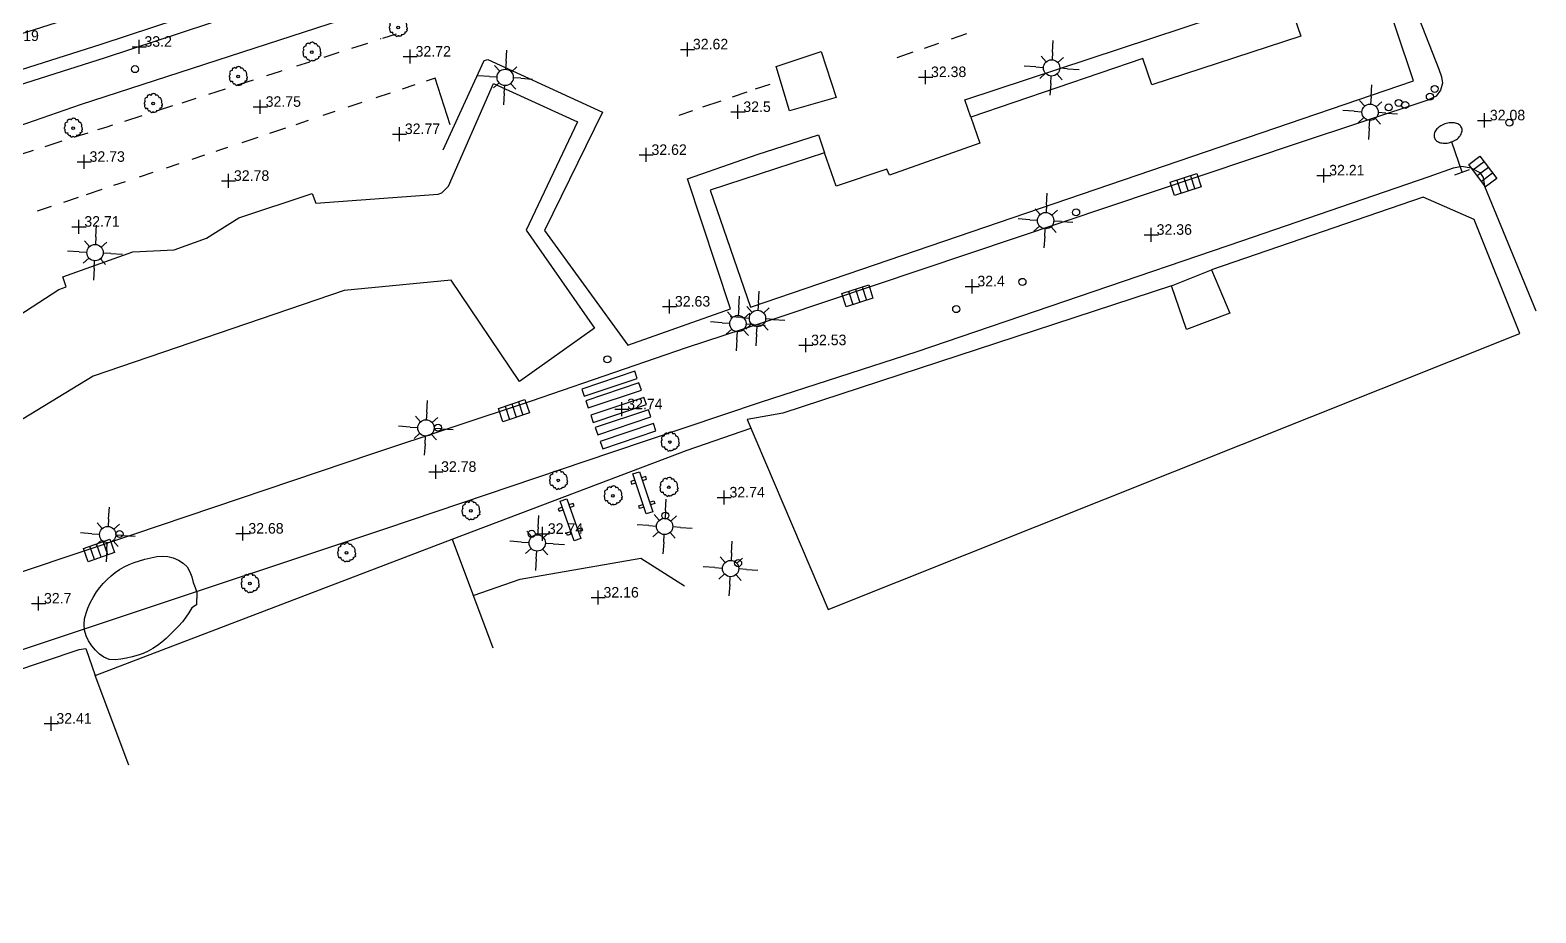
# Model space of a CAD drawing. Extents: x 471511 to 473316, y 4381952 to 4383346.
# Drawn here: x 473209.2 to 473316.3, y 4383208.3 to 4383271.1 of the extents above; entities that cross this region are included whole.
import ezdxf

# ---------------------------------------------------------------- set-up
doc = ezdxf.new("R2010")
doc.units = 0
doc.header["$LTSCALE"] = 4
doc.header["$MEASUREMENT"] = 0
doc.header["$PDMODE"] = 2
doc.header["$PDSIZE"] = 0.5
doc.layers.get('0').update_dxf_attribs({"linetype": 'CONTINUOUS'})
for name, color, linetype in [('222', 7, 'CONTINUOUS'), ('290', 253, 'CONTINUOUS'), ('400', 7, 'CONTINUOUS'), ('410', 201, 'CONTINUOUS'), ('411', 12, 'CONTINUOUS'), ('505', 60, 'CONTINUOUS'), ('7101', 7, 'CONTINUOUS'), ('7400', 2, 'CONTINUOUS'), ('7403', 1, 'CONTINUOUS'), ('7434', 32, 'CONTINUOUS'), ('7435', 7, 'CONTINUOUS'), ('7440', 7, 'CONTINUOUS'), ('7515', 53, 'CONTINUOUS'), ('7516', 7, 'CONTINUOUS')]:
    doc.layers.add(name, color=color, linetype=linetype)

# ---------------------------------------------------------------- blocks, each defined once
blk = doc.blocks.new('ARBOL')
at = {"color": 3}
for p, q in [((-1.26, 0.07), (-1.27, -0.01)), ((-1.23, 0.15), (-1.26, 0.07)), ((-1.17, 0.24), (-1.23, 0.15)), ((-1.18, 0.48), (-1.21, 0.39)), ((-1.21, 0.39), (-1.2, 0.31)), ((-1.2, 0.31), (-1.16, 0.22)), ((-1.11, 0.55), (-1.18, 0.48)), ((-1.03, 0.59), (-1.11, 0.55)), ((-1.01, 0.67), (-1.03, 0.59)), ((-0.96, 0.76), (-1.01, 0.67)), ((-0.92, 0.97), (-0.96, 0.88)), ((-0.96, 0.88), (-0.96, 0.7)), ((-0.85, 1.04), (-0.92, 0.97)), ((-0.77, 1.08), (-0.85, 1.04)), ((-0.7, 1.09), (-0.77, 1.08)), ((-0.5, 1.09), (-0.7, 1.09)), ((-0.49, 1.11), (-0.5, 1.08)), ((-0.46, 1.23), (-0.49, 1.11)), ((-0.38, 1.32), (-0.46, 1.23)), ((-0.31, 1.35), (-0.38, 1.32)), ((-0.23, 1.36), (-0.31, 1.35)), ((-0.11, 1.36), (-0.23, 1.36)), ((0, 1.35), (-0.11, 1.36)), ((0.07, 1.26), (0, 1.35)), ((0.12, 1.18), (0.07, 1.26)), ((0.17, 1.25), (0.12, 1.16)), ((0.12, 1.16), (0.12, 1.16)), ((0.24, 1.31), (0.17, 1.25)), ((0.32, 1.32), (0.24, 1.31)), ((0.39, 1.31), (0.32, 1.32)), ((0.55, 1.31), (0.39, 1.31)), ((0.62, 1.26), (0.55, 1.31)), ((0.7, 1.22), (0.62, 1.26)), ((0.76, 1.14), (0.7, 1.22)), ((0.77, 0.97), (0.7, 0.98)), ((0.77, 1.05), (0.76, 1.14)), ((0.77, 0.97), (0.77, 1.05)), ((0.86, 0.95), (0.77, 0.97)), ((0.96, 0.93), (0.86, 0.95)), ((1.03, 0.87), (0.96, 0.93)), ((1.07, 0.79), (1.03, 0.87)), ((1.08, 0.7), (1.07, 0.79)), ((1.1, 0.49), (1.07, 0.51)), ((1.08, 0.6), (1.08, 0.7)), ((1.09, 0.52), (1.08, 0.6)), ((1.17, 0.48), (1.1, 0.49)), ((1.25, 0.41), (1.17, 0.48)), ((1.29, 0.32), (1.25, 0.41)), ((1.3, 0.24), (1.29, 0.32)), ((1.3, 0.15), (1.3, 0.24)), ((1.31, 0.06), (1.3, 0.15)), ((1.31, -0.03), (1.31, 0.06)), ((-1.27, -0.01), (-1.26, -0.13)), ((-1.26, -0.13), (-1.26, -0.21)), ((-1.26, -0.21), (-1.23, -0.3)), ((-1.23, -0.3), (-1.16, -0.32)), ((-1.16, -0.32), (-1.08, -0.34)), ((-1.08, -0.34), (-1.01, -0.35)), ((-1.01, -0.35), (-0.95, -0.35)), ((-0.96, -0.38), (-1.01, -0.49)), ((-1.01, -0.49), (-1, -0.58)), ((-1, -0.58), (-0.96, -0.66)), ((-0.96, -0.66), (-0.96, -0.74)), ((-0.96, -0.74), (-0.88, -0.8)), ((-0.88, -0.8), (-0.8, -0.81)), ((-0.8, -0.81), (-0.72, -0.81)), ((-0.76, -0.81), (-0.75, -0.9)), ((-0.75, -0.9), (-0.73, -0.98)), ((-0.73, -0.98), (-0.68, -1.07)), ((-0.68, -1.07), (-0.61, -1.15)), ((-0.61, -1.15), (-0.53, -1.14)), ((-0.53, -1.14), (-0.45, -1.12)), ((-0.45, -1.12), (-0.37, -1.07)), ((-0.37, -1.05), (-0.37, -1.15)), ((-0.37, -1.15), (-0.27, -1.21)), ((-0.27, -1.21), (-0.19, -1.22)), ((-0.19, -1.22), (-0.07, -1.22)), ((-0.07, -1.22), (0.01, -1.25)), ((0.01, -1.25), (0.08, -1.22)), ((0.08, -1.22), (0.16, -1.16)), ((0.16, -1.16), (0.18, -1.08)), ((0.18, -1.11), (0.25, -1.15)), ((0.25, -1.15), (0.32, -1.16)), ((0.32, -1.16), (0.4, -1.16)), ((0.4, -1.16), (0.47, -1.18)), ((0.47, -1.18), (0.55, -1.16)), ((0.55, -1.16), (0.62, -1.14)), ((0.62, -1.14), (0.7, -1.09)), ((0.7, -1.09), (0.75, -0.93)), ((0.78, -0.99), (0.74, -0.96)), ((0.85, -0.98), (0.78, -0.99)), ((0.93, -0.93), (0.85, -0.98)), ((1.02, -0.92), (0.93, -0.93)), ((1.06, -0.69), (0.98, -0.69)), ((1.06, -0.85), (1.02, -0.92)), ((1.03, -0.69), (1.05, -0.77)), ((1.05, -0.77), (1.06, -0.85)), ((1.13, -0.65), (1.06, -0.69)), ((1.2, -0.61), (1.13, -0.65)), ((1.2, -0.21), (1.27, -0.14)), ((1.2, -0.6), (1.21, -0.59)), ((1.22, -0.31), (1.21, -0.23)), ((1.21, -0.41), (1.22, -0.31)), ((1.21, -0.51), (1.21, -0.41)), ((1.21, -0.59), (1.21, -0.51)), ((1.27, -0.14), (1.31, -0.03))]:
    blk.add_line(p, q, dxfattribs=at)
at = {"color": 25}
blk.add_circle((0, 0), 0.19, dxfattribs=at)
blk = doc.blocks.new('MOJON')
blk.add_circle((0, 0), 0.25)
blk = doc.blocks.new('FAROLA')
at = {"color": 7}
for p, q in [((0.43, 1.04), (0.75, 1.8)), ((-1.04, 0.43), (-1.8, 0.75)), ((-1.04, 0.43), (-0.54, 0.22)), ((-0.43, 1.04), (-0.22, 0.54)), ((0.43, 1.04), (0.22, 0.54)), ((1.04, 0.43), (0.54, 0.22)), ((-1.04, -0.43), (-0.54, -0.22)), ((-0.43, -1.04), (-0.75, -1.8)), ((-0.43, -1.04), (-0.22, -0.54)), ((0.43, -1.04), (0.22, -0.54)), ((1.04, -0.43), (0.54, -0.22)), ((1.04, -0.43), (1.8, -0.75))]:
    blk.add_line(p, q, dxfattribs=at)
blk.add_circle((0, 0), 0.58, dxfattribs=at)
blk = doc.blocks.new('REJILLA')
at = {"color": 7}
for p, q in [((-0.5, 0.5), (-0.5, -0.5)), ((0.01, 0.5), (0.01, -0.5)), ((0.51, 0.5), (0.51, -0.5))]:
    blk.add_line(p, q, dxfattribs=at)
blk.add_lwpolyline([(-1, -0.5), (-1, 0.5), (1, 0.5), (1, -0.5)], close=True, dxfattribs=at)
blk = doc.blocks.new('STRAFIC')
at = {"color": 1}
blk.add_lwpolyline([(-0.03, 3.64, 0.07), (-0.44, 3.59, 0.08), (-0.76, 3.44, 0.11), (-0.99, 3.21, 0.14), (-1.06, 2.96, 0.14), (-0.99, 2.71, 0.11), (-0.76, 2.48, 0.08), (-0.44, 2.33, 0.07), (-0.03, 2.28, 0.07), (0.38, 2.33, 0.08), (0.7, 2.48, 0.11), (0.93, 2.71, 0.14), (1, 2.96, 0.14), (0.93, 3.21, 0.11), (0.7, 3.44, 0.08), (0.38, 3.59, 0.07)], format="xyb", close=True, dxfattribs=at)
for points in [[(0, 0), (0, 2.25)], [(-0.56, 0), (0.56, 0)]]:
    blk.add_lwpolyline(points, dxfattribs=at)
blk = doc.blocks.new('BANCO')
at = {"color": 7}
for p, q in [((-0.25, -1.5), (-0.25, 1.5)), ((-0.25, 1.5), (0.25, 1.5)), ((0.25, 1.5), (0.25, -1.5)), ((-0.25, 1.03), (-0.56, 1.03)), ((-0.56, 1.03), (-0.56, 0.84)), ((-0.56, 0.84), (-0.25, 0.84)), ((0.57, 1.03), (0.25, 1.03)), ((0.25, 0.84), (0.57, 0.84)), ((0.57, 0.84), (0.57, 1.03)), ((-0.56, -0.98), (-0.56, -0.79)), ((-0.56, -0.79), (-0.25, -0.79)), ((-0.25, -0.98), (-0.56, -0.98)), ((0.25, -0.79), (0.57, -0.79)), ((0.57, -0.98), (0.25, -0.98)), ((0.57, -0.79), (0.57, -0.98)), ((0.25, -1.5), (-0.25, -1.5))]:
    blk.add_line(p, q, dxfattribs=at)
blk = doc.blocks.new('COTA')
at = {"color": 7}
blk.add_point((0, 0), dxfattribs=at)

msp = doc.modelspace()

# ---------------------------------------------------------------- linework, layer by layer
at = {"layer": '222'}
for points in [[(473102.449, 4383236.907, 32.97), (473113.07, 4383240.271, 33.078), (473122.326, 4383243.191, 33.064), (473129.811, 4383245.621, 33.209), (473143.704, 4383250.118, 33.078), (473155.355, 4383253.85, 33.049), (473167.676, 4383257.792, 33.078), (473178.959, 4383261.457, 33.151), (473191.504, 4383265.462, 33.202), (473203.072, 4383269.097, 33.187), (473214.514, 4383272.723, 33.202), (473226.312, 4383276.605, 33.202), (473236.344, 4383279.79, 33.26), (473245.277, 4383282.683, 33.144), (473255.641, 4383286.027, 33.057), (473266.958, 4383289.606, 32.97), (473277.141, 4383292.966, 33.042), (473284.651, 4383295.319, 33.013), (473296.898, 4383299.303, 33.144), (473301.987, 4383300.882, 33.167)], [(473302.819, 4383298.53, 33.192), (473296.534, 4383296.542, 33.064), (473281.938, 4383291.953, 33.165), (473255.549, 4383283.392, 33.194), (473240.401, 4383278.524, 33.158), (473227.054, 4383274.322, 33.238), (473214.237, 4383270.066, 33.187), (473199.824, 4383265.498, 33.144), (473183.55, 4383260.28, 33.202), (473166.882, 4383254.801, 33.245), (473150.862, 4383249.665, 33.042), (473134.371, 4383244.439, 32.97), (473120.888, 4383240.248, 33.013), (473108.632, 4383236.305, 32.984), (473103.439, 4383234.66, 32.954)], [(473303.153, 4383297.587, 33.193), (473296.835, 4383295.588, 33.064), (473282.243, 4383291.001, 33.165), (473255.856, 4383282.44, 33.194), (473240.704, 4383277.571, 33.158), (473227.362, 4383273.371, 33.238), (473214.545, 4383269.115, 33.187), (473200.128, 4383264.545, 33.144), (473183.859, 4383259.329, 33.202), (473167.191, 4383253.85, 33.245), (473151.165, 4383248.713, 33.042), (473134.671, 4383243.485, 32.97), (473121.189, 4383239.295, 33.013), (473108.936, 4383235.352, 32.984), (473103.752, 4383233.71, 32.954)]]:
    msp.add_polyline3d(points, dxfattribs=at)
at = {"layer": '290'}
for points in [[(473234.28, 4383270.526, 32.915), (473235.254, 4383270.841, 32.914)], [(473274.725, 4383270.473, 32.543), (473275.817, 4383270.847, 32.527)], [(473232.077, 4383269.814, 32.917), (473233.207, 4383270.179, 32.916)], [(473234.123, 4383270.475, 32.915), (473234.174, 4383270.492, 32.915)], [(473272.801, 4383269.815, 32.57), (473273.814, 4383270.162, 32.556)], [(473228.159, 4383268.546, 32.921), (473229.084, 4383268.845, 32.92)], [(473230.118, 4383269.18, 32.919), (473231.18, 4383269.524, 32.918)], [(473270.853, 4383269.148, 32.598), (473272, 4383269.541, 32.582)], [(473223.887, 4383267.175, 32.918), (473225.092, 4383267.561, 32.92)], [(473226.042, 4383267.865, 32.921), (473226.996, 4383268.17, 32.922), (473227.13, 4383268.214, 32.922)], [(473239.079, 4383264.363, 32.83), (473237.992, 4383267.676, 32.772), (473237.352, 4383267.462, 32.775)], [(473221.902, 4383266.54, 32.916), (473223.089, 4383266.92, 32.917)], [(473234.81, 4383266.612, 32.787), (473233.784, 4383266.27, 32.792)], [(473236.549, 4383267.193, 32.779), (473235.654, 4383266.895, 32.783)], [(473259.147, 4383266.35, 32.681), (473260.19, 4383266.706, 32.674)], [(473260.788, 4383266.91, 32.67), (473261.812, 4383267.259, 32.663)], [(473218.256, 4383265.373, 32.912), (473219.355, 4383265.725, 32.913)], [(473220.013, 4383265.935, 32.914), (473221.018, 4383266.257, 32.915)], [(473232.788, 4383265.937, 32.797), (473231.798, 4383265.606, 32.801)], [(473255.355, 4383265.058, 32.707), (473256.322, 4383265.388, 32.7)], [(473257.041, 4383265.633, 32.696), (473258.326, 4383266.071, 32.687)], [(473214.027, 4383264.02, 32.912), (473214.612, 4383264.206, 32.908), (473215.095, 4383264.361, 32.908)], [(473215.94, 4383264.632, 32.909), (473217.162, 4383265.023, 32.911)], [(473228.962, 4383264.658, 32.815), (473228.104, 4383264.371, 32.819)], [(473230.876, 4383265.298, 32.806), (473230.024, 4383265.013, 32.81)], [(473210.283, 4383262.827, 32.941), (473211.493, 4383263.213, 32.931)], [(473212.463, 4383263.522, 32.924), (473213.322, 4383263.796, 32.917)], [(473225.402, 4383263.468, 32.831), (473224.263, 4383263.088, 32.837)], [(473227.35, 4383264.119, 32.822), (473226.221, 4383263.742, 32.828)], [(473208.637, 4383262.302, 32.953), (473209.439, 4383262.558, 32.947)], [(473221.611, 4383262.202, 32.844), (473220.704, 4383261.898, 32.844)], [(473223.248, 4383262.749, 32.842), (473222.588, 4383262.528, 32.845), (473222.417, 4383262.471, 32.845)], [(473219.766, 4383261.585, 32.844), (473218.877, 4383261.288, 32.844)], [(473215.964, 4383260.314, 32.843), (473215.142, 4383260.039, 32.842)], [(473217.936, 4383260.973, 32.843), (473216.954, 4383260.645, 32.843)], [(473212.614, 4383259.194, 32.842), (473211.577, 4383258.847, 32.841)], [(473214.292, 4383259.755, 32.842), (473213.192, 4383259.387, 32.842)], [(473210.694, 4383258.552, 32.841), (473209.698, 4383258.219, 32.841)]]:
    msp.add_polyline3d(points, dxfattribs=at)
for points in [[(473248.594, 4383245.056, 32.685), (473252.371, 4383246.326, 32.642), (473252.197, 4383246.843, 32.627), (473248.42, 4383245.573, 32.671)], [(473248.891, 4383244.223, 32.714), (473252.668, 4383245.493, 32.671), (473252.494, 4383246.01, 32.656), (473248.717, 4383244.74, 32.7)], [(473249.245, 4383243.192, 32.729), (473253.022, 4383244.462, 32.685), (473252.848, 4383244.979, 32.671), (473249.071, 4383243.708, 32.714)], [(473249.564, 4383242.314, 32.743), (473253.341, 4383243.584, 32.7), (473253.167, 4383244.101, 32.685), (473249.39, 4383242.831, 32.729)], [(473249.914, 4383241.33, 32.743), (473253.691, 4383242.6, 32.7), (473253.517, 4383243.117, 32.685), (473249.74, 4383241.847, 32.729)]]:
    msp.add_polyline3d(points, close=True, dxfattribs=at)
at = {"layer": '400'}
for points in [[(473257.566, 4383259.704, 44.097), (473260.422, 4383251.387, 44.082), (473307.574, 4383267.478, 43.966), (473305.127, 4383274.782, 43.937), (473298.89, 4383272.585, 43.741), (473299.558, 4383270.674, 43.749), (473288.96, 4383267.2, 43.923), (473288.313, 4383269.069, 43.894), (473276.088, 4383264.896, 44.053), (473276.738, 4383263.047, 44.053), (473270.307, 4383260.782, 44.082), (473270.121, 4383261.208, 44.14), (473266.525, 4383260.001, 44.213), (473265.696, 4383262.372, 44.184)], [(473263.191, 4383265.349, 40.269), (473262.241, 4383268.5, 40.182), (473265.45, 4383269.585, 40.182), (473266.507, 4383266.311, 40.182)], [(473265.944, 4383229.885, 39.522), (473315.128, 4383249.524, 39.725), (473311.878, 4383257.623, 39.667), (473308.25, 4383259.216, 36.955), (473293.191, 4383254.053, 36.803), (473294.512, 4383250.976, 36.687), (473291.42, 4383249.81, 36.673), (473290.348, 4383252.907, 36.673), (473262.719, 4383243.866, 41.893), (473260.187, 4383243.412, 41.907)]]:
    msp.add_polyline3d(points, close=True, dxfattribs=at)
for points in [[(473204.58, 4383248.345, 49.911), (473211.249, 4383252.647, 49.846), (473211.775, 4383252.828, 49.86), (473211.526, 4383253.543, 49.86), (473216.512, 4383255.327, 49.875), (473219.447, 4383255.48, 49.947), (473221.732, 4383256.3, 49.889), (473224.039, 4383257.751, 49.686), (473229.263, 4383259.478, 49.788), (473229.521, 4383258.794, 49.817), (473238.209, 4383259.433, 49.904), (473238.476, 4383259.514, 49.904), (473238.956, 4383259.995, 49.875), (473242.139, 4383267.309, 49.773), (473248.122, 4383264.579, 49.918), (473244.463, 4383256.859, 49.889), (473249.329, 4383249.911, 49.904), (473244.007, 4383246.108, 49.904), (473239.135, 4383253.317, 49.904), (473231.535, 4383252.579, 49.817), (473213.684, 4383246.485, 49.918), (473207.196, 4383242.528, 49.991)], [(473216.228, 4383218.814, 40.693), (473213.82, 4383225.205, 40.566), (473239.205, 4383234.89, 40.595), (473242.097, 4383227.169, 40.554)]]:
    msp.add_polyline3d(points, dxfattribs=at)
at = {"layer": '410'}
for points in [[(473295.391, 4383292.005, 34.155), (473270.579, 4383284.249, 34.416), (473251.89, 4383278.372, 33.981), (473230.436, 4383271.513, 34.285), (473212.769, 4383265.787, 34.423), (473206.752, 4383263.694, 34.423)], [(473290.348, 4383252.907, 36.854), (473293.191, 4383254.053, 36.854)], [(473188.379, 4383218.875, 35.759), (473212.693, 4383227.037, 35.266), (473213.162, 4383227.122, 35.179), (473213.82, 4383225.205, 35.505)]]:
    msp.add_polyline3d(points, dxfattribs=at)
at = {"layer": '411'}
for points in [[(473276.088, 4383264.896, 32.591), (473275.661, 4383266.138, 32.591), (473304.475, 4383275.664, 32.475), (473303.316, 4383278.681, 32.489), (473304.968, 4383279.336, 32.597)], [(473305.834, 4383277.358, 32.649), (473309.357, 4383268.31, 32.359), (473309.552, 4383267.77, 32.344), (473309.633, 4383267.325, 32.308), (473309.482, 4383266.818, 32.301), (473309.168, 4383266.389, 32.301), (473308.582, 4383266.122, 32.301), (473299.303, 4383263.041, 32.286), (473262.578, 4383250.703, 32.649), (473255.846, 4383248.499, 32.634), (473244.839, 4383244.718, 32.627), (473233.553, 4383240.954, 32.721), (473216.557, 4383235.219, 32.736), (473200.764, 4383229.941, 32.859)], [(473238.562, 4383262.591, 32.866), (473241.48, 4383268.925, 32.837), (473241.737, 4383269.015, 32.837), (473249.91, 4383265.256, 32.852), (473245.766, 4383256.838, 32.837), (473251.691, 4383248.7, 32.627), (473258.998, 4383251.277, 32.642), (473255.95, 4383260.531, 32.692), (473260.902, 4383262.255, 32.736), (473265.247, 4383263.644, 32.576), (473265.696, 4383262.372, 32.591)], [(473148.91, 4383197.073, 32.1), (473146.613, 4383202.725, 32.091), (473146.68, 4383203.228, 32.091), (473147.22, 4383204.541, 32.221), (473147.956, 4383206.549, 32.221), (473159.485, 4383210.533, 32.468), (473173.423, 4383215.304, 32.468), (473188.233, 4383220.229, 32.888), (473202.693, 4383225.047, 32.845), (473214.287, 4383228.925, 32.946), (473234.487, 4383235.647, 32.946), (473250.575, 4383241.089, 32.663), (473261.143, 4383244.64, 32.656), (473272.284, 4383248.249, 32.489), (473295.365, 4383256.122, 32.265), (473308.669, 4383260.696, 32.279), (473310.408, 4383261.303, 32.149), (473311.003, 4383261.419, 32.149), (473311.646, 4383261.293, 32.163), (473312.276, 4383260.96, 32.163), (473312.507, 4383260.614, 32.163), (473312.616, 4383260.004, 32.163), (473316.266, 4383251.122, 31.743)], [(473239.205, 4383234.89, 32.961), (473255.915, 4383241.219, 32.772), (473260.45, 4383242.793, 32.743)], [(473240.706, 4383230.884, 32.458), (473244.058, 4383232.043, 32.487), (473252.625, 4383233.531, 32.27), (473255.719, 4383231.568, 32.315)]]:
    msp.add_polyline3d(points, dxfattribs=at)
at = {"layer": '505'}
msp.add_polyline3d([(473221.037, 4383230.214, 37.891), (473220.707, 4383230.007, 37.905), (473220.495, 4383229.663, 37.905), (473220.284, 4383229.337, 37.905), (473220.031, 4383229.012, 37.905), (473219.758, 4383228.714, 37.905), (473219.442, 4383228.395, 37.905), (473219.157, 4383228.114, 37.905), (473218.866, 4383227.837, 37.905), (473218.566, 4383227.57, 37.905), (473218.258, 4383227.327, 37.905), (473217.935, 4383227.109, 37.905), (473217.594, 4383226.923, 37.905), (473217.248, 4383226.771, 37.905), (473216.891, 4383226.649, 37.905), (473216.463, 4383226.528, 37.905), (473216.047, 4383226.428, 37.905), (473215.654, 4383226.356, 37.905), (473215.246, 4383226.311, 37.905), (473214.834, 4383226.346, 37.905), (473214.446, 4383226.499, 37.905), (473214.139, 4383226.717, 37.905), (473213.846, 4383226.996, 37.905), (473213.589, 4383227.308, 37.905), (473213.357, 4383227.654, 37.905), (473213.181, 4383228.02, 37.905), (473213.07, 4383228.424, 37.905), (473213.044, 4383228.814, 37.905), (473213.078, 4383229.228, 37.905), (473213.177, 4383229.631, 37.905), (473213.305, 4383229.986, 37.905), (473213.474, 4383230.362, 37.905), (473213.684, 4383230.748, 37.905), (473213.933, 4383231.142, 37.905), (473214.156, 4383231.454, 37.905), (473214.403, 4383231.749, 37.905), (473214.672, 4383232.034, 37.905), (473214.956, 4383232.293, 37.905), (473215.256, 4383232.526, 37.905), (473215.568, 4383232.74, 37.905), (473215.896, 4383232.928, 37.905), (473216.238, 4383233.091, 37.905), (473216.599, 4383233.235, 37.905), (473216.974, 4383233.36, 37.905), (473217.348, 4383233.466, 37.905), (473217.789, 4383233.577, 37.905), (473218.204, 4383233.654, 37.905), (473218.584, 4383233.692, 37.905), (473218.997, 4383233.67, 37.905), (473219.371, 4383233.577, 37.905), (473219.763, 4383233.394, 37.905), (473220.091, 4383233.195, 37.905), (473220.378, 4383232.918, 37.956), (473220.57, 4383232.561, 38.014), (473220.695, 4383232.205, 37.985), (473220.801, 4383231.812, 37.97), (473220.935, 4383231.447, 37.97), (473221.059, 4383231.091, 37.97)], close=True, dxfattribs=at)

# ---------------------------------------------------------------- block references
at = {"layer": '7101'}
for p in [(473216.952, 4383269.914, 33.197), (473236.231, 4383269.211, 32.721), (473255.947, 4383269.727, 32.62), (473272.877, 4383267.756, 32.381), (473225.571, 4383265.641, 32.75), (473259.533, 4383265.275, 32.497), (473312.614, 4383264.679, 32.076), (473235.466, 4383263.706, 32.772), (473213.049, 4383261.73, 32.729), (473253.003, 4383262.22, 32.62), (473301.19, 4383260.764, 32.214), (473223.315, 4383260.377, 32.779), (473212.677, 4383257.115, 32.707), (473288.922, 4383256.54, 32.359), (473276.176, 4383252.874, 32.402), (473254.669, 4383251.436, 32.634), (473264.355, 4383248.689, 32.533), (473251.28, 4383244.134, 32.736), (473238.044, 4383239.682, 32.779), (473258.551, 4383237.862, 32.736), (473224.339, 4383235.288, 32.678), (473245.635, 4383235.273, 32.736), (473249.593, 4383230.739, 32.156), (473209.809, 4383230.319, 32.7), (473210.692, 4383221.773, 32.41)]:
    msp.add_blockref('COTA', p, dxfattribs=at)
at = {"layer": '7400', "rotation": 19.20000061420921}
for p in [(473281.834, 4383268.412, 32.315), (473242.98, 4383267.732, 32.982), (473304.48, 4383265.258, 32.313), (473281.406, 4383257.548, 32.407), (473213.818, 4383255.271, 32.692), (473259.525, 4383250.223, 32.676), (473260.921, 4383250.588, 32.661), (473237.344, 4383242.806, 32.748), (473214.721, 4383235.22, 32.813), (473254.318, 4383235.798, 32.671), (473245.258, 4383234.624, 32.685), (473259.01, 4383232.805, 32.642)]:
    msp.add_blockref('FAROLA', p, dxfattribs=at)
at = {"layer": '7403', "rotation": 19.20000061420921}
msp.add_blockref('STRAFIC', (473311.025, 4383260.996, 32.105), dxfattribs=at)
at = {"layer": '7434'}
for p, rotation in [((473252.762, 4383238.188, 33.106), 18.30000100265066), ((473247.618, 4383236.275, 33.077), 19.30000099490429)]:
    msp.add_blockref('BANCO', p, dxfattribs=dict(at, rotation=rotation))
at = {"layer": '7435'}
for p, rotation in [((473312.487, 4383261.04, 32.076), 306.6000037284795), ((473291.368, 4383260.109, 32.357), 17.9999998605654), ((473268.027, 4383252.204, 32.647), 17.70000062582876), ((473243.602, 4383244.034, 32.661), 18.70000061808239), ((473214.098, 4383234.093, 32.712), 199.3000015079069)]:
    msp.add_blockref('REJILLA', p, dxfattribs=dict(at, rotation=rotation))
at = {"layer": '7440', "rotation": 19.20000061420921}
for p in [(473216.66, 4383268.323, 33.04), (473308.728, 4383266.361, 32.197), (473309.07, 4383266.911, 32.255), (473305.799, 4383265.599, 32.284), (473306.511, 4383265.918, 32.284), (473306.972, 4383265.776, 32.284), (473314.385, 4383264.517, 32.105), (473283.574, 4383258.133, 32.378), (473279.761, 4383253.19, 32.446), (473275.049, 4383251.255, 32.605), (473250.251, 4383247.681, 32.743), (473238.206, 4383242.825, 32.661), (473254.372, 4383236.569, 32.714), (473215.558, 4383235.26, 32.828), (473244.863, 4383235.278, 32.758), (473259.543, 4383233.188, 32.714)]:
    msp.add_blockref('MOJON', p, dxfattribs=at)
at = {"layer": '7515', "xscale": 0.5, "yscale": 0.5, "zscale": 0.5, "rotation": 19.20000061420921}
for p in [(473235.366, 4383271.285, 36.453), (473229.223, 4383269.532, 36.279), (473223.987, 4383267.795, 36.496), (473217.943, 4383265.874, 36.496), (473212.266, 4383264.124, 36.395), (473254.697, 4383241.801, 38.63), (473246.759, 4383239.077, 37.108), (473240.534, 4383236.909, 36.992), (473231.696, 4383233.926, 38.072), (473224.833, 4383231.737, 37.876)]:
    msp.add_blockref('ARBOL', p, dxfattribs=at)
at = {"layer": '7516', "xscale": 0.5, "yscale": 0.5, "zscale": 0.5, "rotation": 19.20000061420921}
for p in [(473250.646, 4383237.974, 37.296), (473254.609, 4383238.581, 37.76)]:
    msp.add_blockref('ARBOL', p, dxfattribs=at)

# ---------------------------------------------------------------- texts
at = {"layer": '7101'}
for s, p in [('33.19', (473207.314, 4383270.321, 33.19)), ('33.2', (473217.332, 4383269.914, 33.2)), ('32.72', (473236.611, 4383269.211, 32.72)), ('32.62', (473256.327, 4383269.727, 32.62)), ('32.38', (473273.257, 4383267.756, 32.38)), ('32.75', (473225.951, 4383265.641, 32.75)), ('32.5', (473259.913, 4383265.275, 32.5)), ('32.08', (473312.994, 4383264.679, 32.08)), ('32.77', (473235.846, 4383263.706, 32.77)), ('32.73', (473213.429, 4383261.73, 32.73)), ('32.62', (473253.383, 4383262.22, 32.62)), ('32.78', (473223.695, 4383260.377, 32.78)), ('32.21', (473301.57, 4383260.764, 32.21)), ('32.71', (473213.057, 4383257.115, 32.71)), ('32.36', (473289.302, 4383256.54, 32.36)), ('32.4', (473276.556, 4383252.874, 32.4)), ('32.63', (473255.049, 4383251.436, 32.63)), ('32.53', (473264.735, 4383248.689, 32.53)), ('32.74', (473251.66, 4383244.134, 32.74)), ('32.78', (473238.424, 4383239.682, 32.78)), ('32.74', (473258.931, 4383237.862, 32.74)), ('32.68', (473224.719, 4383235.288, 32.68)), ('32.74', (473246.015, 4383235.273, 32.74)), ('32.16', (473249.973, 4383230.739, 32.16)), ('32.7', (473210.189, 4383230.319, 32.7)), ('32.41', (473211.072, 4383221.773, 32.41))]:
    msp.add_text(s, height=0.75, dxfattribs=at).set_placement(p)

doc.saveas('drawing.dxf')
